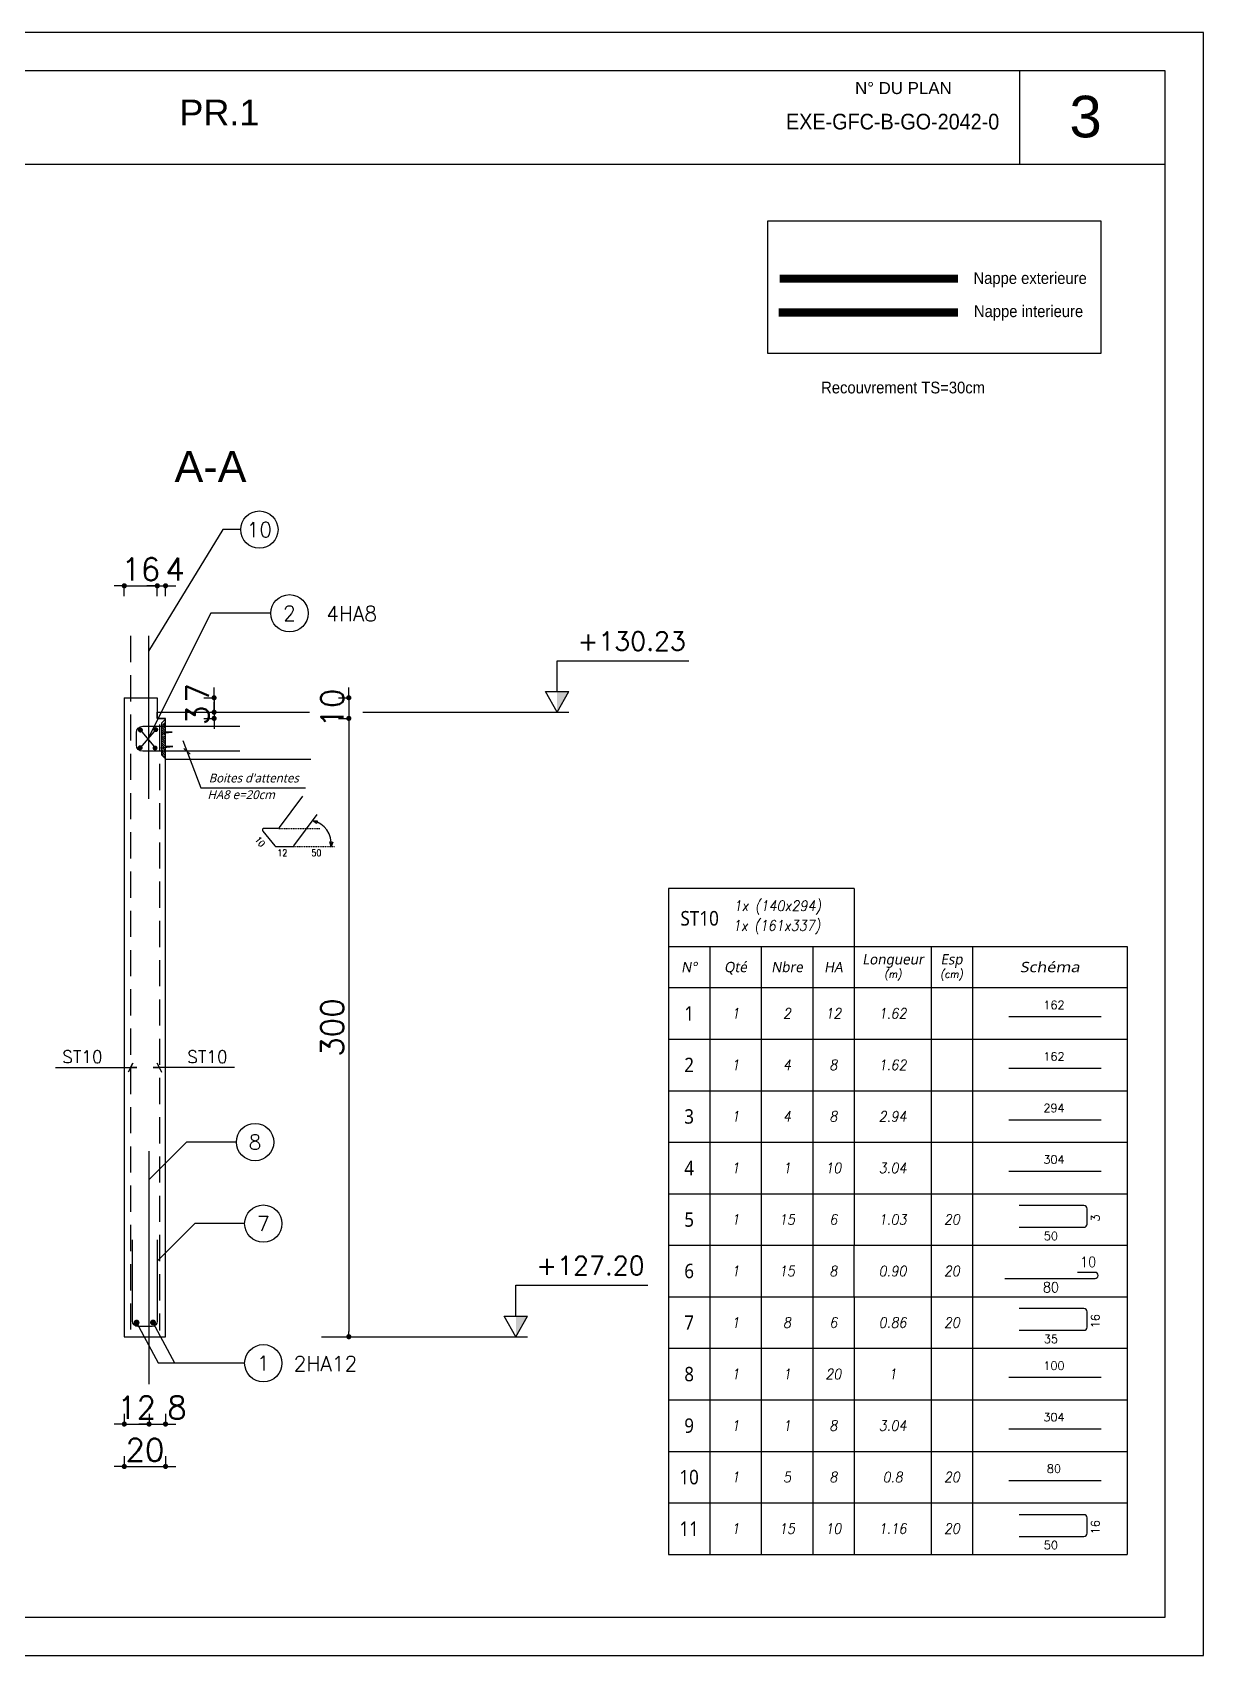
# Model space of a CAD drawing. Header units: millimetres. Extents: x -21776 to 63757, y -7870 to 8483.
# Drawn here: x 57709 to 58277, y -5309 to -4522 of the extents above; entities that cross this region are included whole.
import ezdxf
from ezdxf.enums import TextEntityAlignment as Align

# ---------------------------------------------------------------- set-up
doc = ezdxf.new("R2010")
doc.units = ezdxf.units.MM
doc.header["$PDMODE"] = 34
for name, pattern in [('CACHE', [9.525, 6.35, -3.175]), ('CACHEX2', [19.05, 12.7, -6.35]), ('HIDDEN2', [0.1875, 0.125, -0.0625])]:
    doc.linetypes.add(name, pattern=pattern)
for name, color, linetype in [('COTATION', 1, 'Continuous'), ('GO-CARTOUCHE', 7, 'Continuous'), ('GO-COTATION', 1, 'Continuous'), ('GO-FER-HA', 140, 'Continuous'), ('GO-TEXTE', 9, 'Continuous'), ('GO-TEXTE-ACIER', 3, 'Continuous'), ('GO-TEXTE-FER', 3, 'Continuous'), ('K_ENT_M_Building_PR.28', 7, 'Continuous'), ('préfa v', 2, 'Continuous'), ('STR_ACIER_BAS', 6, 'Continuous'), ('STR_TS', 22, 'Continuous'), ('STR_TXT', 102, 'Continuous'), ('STR_VOI-POT', 6, 'Continuous'), ('TEXTE-ACIER', 3, 'Continuous')]:
    doc.layers.add(name, color=color, linetype=linetype)
doc.styles.add('FIN', font='romans.shx')
doc.styles.add('GrDimensions', font='simplex.shx')
doc.styles.add('Lucida', font='')
doc.styles.get("Standard").update_dxf_attribs({"font": 'romans.shx'})
doc.styles.add('Tableau', font='romans.shx', dxfattribs={"width": 0.9, "oblique": 10})
doc.styles.add('Tableau2', font='trebuc.TTF', dxfattribs={"width": 0.9, "oblique": 10})
doc.styles.add('TEXTE', font='romans.shx')
doc.styles.add('TEXTEBA', font='ARIAL.TTF')
doc.styles.get('Lucida').set_extended_font_data('Lucida Sans', italic=True)
doc.dimstyles.new('COUPE-20', dxfattribs={"dimscale": 0.5, "dimtxt": 22, "dimasz": 5, "dimexe": 0.05, "dimexo": 0, "dimgap": 5, "dimtad": 1, "dimdsep": 46, "dimtxsty": 'Standard', "dimblk1": 'DOT', "dimblk2": 'DOT', "dimsah": 1, "dimcen": 0, "dimdle": 150, "dimclrd": 1, "dimclre": 1, "dimclrt": 7, "dimadec": 0, "dimazin": 0, "dimtfac": 1, "dimtix": 1, "dimtmove": 2, "dimatfit": 3, "dimldrblk": 'DOT', "dimfxl": 0, "dimtvp": 1, "dimtolj": 1, "dimtzin": 0, "dimarcsym": 0})

# ---------------------------------------------------------------- blocks, each defined once
blk = doc.blocks.new('_DOT')
at = {"color": 0, "linetype": 'ByBlock'}
blk.add_line((-0.5, 0), (-1, 0), dxfattribs=at)
at = {"color": 0, "linetype": 'ByBlock', "const_width": 0.5}
blk.add_lwpolyline([(-0.25, 0, 1), (0.25, 0, 1)], format="xyb", close=True, dxfattribs=at)
blk = doc.blocks.new('*D2241')
at = {"layer": 'DEFPOINTS', "color": 0}
for p in [(57753.35, -5154.35), (57773.35, -5154.35), (57773.35, -5217.3)]:
    blk.add_point(p, dxfattribs=at)
at = {"layer": 'STR_VOI-POT', "color": 1, "lineweight": -2}
for p, q in [((57753.35, -5212.3), (57753.35, -5217.32)), ((57773.35, -5212.3), (57773.35, -5217.32)), ((57750.85, -5217.3), (57748.35, -5217.3)), ((57753.35, -5217.3), (57773.35, -5217.3)), ((57775.85, -5217.3), (57778.35, -5217.3))]:
    blk.add_line(p, q, dxfattribs=at)
at = {"layer": 'STR_VOI-POT', "color": 1, "lineweight": -2, "xscale": 2.5, "yscale": 2.5, "zscale": 2.5}
blk.add_blockref('_DOT', (57753.35, -5217.3), dxfattribs=at)
at = {"layer": 'STR_VOI-POT', "color": 1, "lineweight": -2, "xscale": 2.5, "yscale": 2.5, "zscale": 2.5, "rotation": 180}
blk.add_blockref('_DOT', (57773.35, -5217.3), dxfattribs=at)
at = {"layer": 'STR_VOI-POT', "color": 7, "insert": (57763.35, -5209.3), "char_height": 11, "attachment_point": 5}
blk.add_mtext('\\A1;20', dxfattribs=at)
blk = doc.blocks.new('*D2242')
at = {"layer": 'DEFPOINTS', "color": 0}
for p in [(57769.35, -4790.01), (57753.35, -4844.35), (57769.35, -4844.35)]:
    blk.add_point(p, dxfattribs=at)
at = {"layer": 'STR_VOI-POT', "color": 1, "lineweight": -2}
for p, q in [((57750.85, -4790.01), (57748.35, -4790.01)), ((57753.35, -4795.01), (57753.35, -4789.99)), ((57753.35, -4790.01), (57769.35, -4790.01)), ((57769.35, -4795.01), (57769.35, -4789.99)), ((57771.85, -4790.01), (57774.35, -4790.01))]:
    blk.add_line(p, q, dxfattribs=at)
at = {"layer": 'STR_VOI-POT', "color": 1, "lineweight": -2, "xscale": 2.5, "yscale": 2.5, "zscale": 2.5}
blk.add_blockref('_DOT', (57753.35, -4790.01), dxfattribs=at)
at = {"layer": 'STR_VOI-POT', "color": 1, "lineweight": -2, "xscale": 2.5, "yscale": 2.5, "zscale": 2.5, "rotation": 180}
blk.add_blockref('_DOT', (57769.35, -4790.01), dxfattribs=at)
at = {"layer": 'STR_VOI-POT', "color": 7, "insert": (57761.35, -4782.01), "char_height": 11, "attachment_point": 5}
blk.add_mtext('\\A1;16', dxfattribs=at)
blk = doc.blocks.new('*D2243')
at = {"layer": 'DEFPOINTS', "color": 0}
for p in [(57769.35, -4844.35), (57773.35, -4854.35), (57862.29, -4854.35)]:
    blk.add_point(p, dxfattribs=at)
at = {"layer": 'STR_VOI-POT', "color": 1, "lineweight": -2}
for p, q in [((57862.29, -4841.85), (57862.29, -4839.35)), ((57857.29, -4844.35), (57862.31, -4844.35)), ((57862.29, -4844.35), (57862.29, -4854.35)), ((57857.29, -4854.35), (57862.31, -4854.35)), ((57862.29, -4856.85), (57862.29, -4859.35))]:
    blk.add_line(p, q, dxfattribs=at)
at = {"layer": 'STR_VOI-POT', "color": 1, "lineweight": -2, "xscale": 2.5, "yscale": 2.5, "zscale": 2.5}
for p, rotation in [((57862.29, -4844.35), 270), ((57862.29, -4854.35), 90)]:
    blk.add_blockref('_DOT', p, dxfattribs=dict(at, rotation=rotation))
at = {"layer": 'STR_VOI-POT', "color": 7, "insert": (57854.29, -4849.35), "char_height": 11, "attachment_point": 5, "rotation": 90}
blk.add_mtext('\\A1;10', dxfattribs=at)
blk = doc.blocks.new('*D2244')
at = {"layer": 'DEFPOINTS', "color": 0}
for p in [(57773.35, -4790.01), (57769.35, -4844.35), (57773.35, -4854.35)]:
    blk.add_point(p, dxfattribs=at)
at = {"layer": 'STR_VOI-POT', "color": 1, "lineweight": -2}
for p, q in [((57766.85, -4790.01), (57764.35, -4790.01)), ((57769.35, -4795.01), (57769.35, -4789.99)), ((57769.35, -4790.01), (57773.35, -4790.01)), ((57773.35, -4795.01), (57773.35, -4789.99)), ((57775.85, -4790.01), (57778.35, -4790.01))]:
    blk.add_line(p, q, dxfattribs=at)
at = {"layer": 'STR_VOI-POT', "color": 1, "lineweight": -2, "xscale": 2.5, "yscale": 2.5, "zscale": 2.5}
blk.add_blockref('_DOT', (57769.35, -4790.01), dxfattribs=at)
at = {"layer": 'STR_VOI-POT', "color": 1, "lineweight": -2, "xscale": 2.5, "yscale": 2.5, "zscale": 2.5, "rotation": 180}
blk.add_blockref('_DOT', (57773.35, -4790.01), dxfattribs=at)
at = {"layer": 'STR_VOI-POT', "color": 7, "insert": (57778, -4782.01), "char_height": 11, "attachment_point": 5}
blk.add_mtext('\\A1;4', dxfattribs=at)
blk = doc.blocks.new('*D2245')
at = {"layer": 'DEFPOINTS', "color": 0}
for p in [(57753.35, -5154.35), (57765.35, -5177.35), (57765.35, -5196.73)]:
    blk.add_point(p, dxfattribs=at)
at = {"layer": 'STR_VOI-POT', "color": 1, "lineweight": -2}
for p, q in [((57750.85, -5196.73), (57748.35, -5196.73)), ((57753.35, -5191.73), (57753.35, -5196.76)), ((57753.35, -5196.73), (57765.35, -5196.73)), ((57765.35, -5191.73), (57765.35, -5196.76)), ((57767.85, -5196.73), (57770.35, -5196.73))]:
    blk.add_line(p, q, dxfattribs=at)
at = {"layer": 'STR_VOI-POT', "color": 1, "lineweight": -2, "xscale": 2.5, "yscale": 2.5, "zscale": 2.5}
blk.add_blockref('_DOT', (57753.35, -5196.73), dxfattribs=at)
at = {"layer": 'STR_VOI-POT', "color": 1, "lineweight": -2, "xscale": 2.5, "yscale": 2.5, "zscale": 2.5, "rotation": 180}
blk.add_blockref('_DOT', (57765.35, -5196.73), dxfattribs=at)
at = {"layer": 'STR_VOI-POT', "color": 7, "insert": (57759.35, -5188.73), "char_height": 11, "attachment_point": 5}
blk.add_mtext('\\A1;12', dxfattribs=at)
blk = doc.blocks.new('*D2246')
at = {"layer": 'DEFPOINTS', "color": 0}
for p in [(57773.35, -5154.35), (57765.35, -5177.35), (57773.35, -5196.73)]:
    blk.add_point(p, dxfattribs=at)
at = {"layer": 'STR_VOI-POT', "color": 1, "lineweight": -2}
for p, q in [((57762.85, -5196.73), (57760.35, -5196.73)), ((57765.35, -5191.73), (57765.35, -5196.76)), ((57765.35, -5196.73), (57773.35, -5196.73)), ((57773.35, -5191.73), (57773.35, -5196.76)), ((57775.85, -5196.73), (57778.35, -5196.73))]:
    blk.add_line(p, q, dxfattribs=at)
at = {"layer": 'STR_VOI-POT', "color": 1, "lineweight": -2, "xscale": 2.5, "yscale": 2.5, "zscale": 2.5}
blk.add_blockref('_DOT', (57765.35, -5196.73), dxfattribs=at)
at = {"layer": 'STR_VOI-POT', "color": 1, "lineweight": -2, "xscale": 2.5, "yscale": 2.5, "zscale": 2.5, "rotation": 180}
blk.add_blockref('_DOT', (57773.35, -5196.73), dxfattribs=at)
at = {"layer": 'STR_VOI-POT', "color": 7, "insert": (57778.96, -5188.73), "char_height": 11, "attachment_point": 5}
blk.add_mtext('\\A1;8', dxfattribs=at)
blk = doc.blocks.new('*D2250')
at = {"layer": 'DEFPOINTS', "color": 0}
for p in [(57773.35, -4854.35), (57773.35, -5154.35), (57862.29, -5154.35)]:
    blk.add_point(p, dxfattribs=at)
at = {"layer": 'STR_VOI-POT', "color": 1, "lineweight": -2}
for p, q in [((57857.29, -4854.35), (57862.31, -4854.35)), ((57862.29, -4856.85), (57862.29, -5151.85)), ((57857.29, -5154.35), (57862.31, -5154.35))]:
    blk.add_line(p, q, dxfattribs=at)
at = {"layer": 'STR_VOI-POT', "color": 1, "lineweight": -2, "xscale": 2.5, "yscale": 2.5, "zscale": 2.5}
for p, rotation in [((57862.29, -4854.35), 90), ((57862.29, -5154.35), 270)]:
    blk.add_blockref('_DOT', p, dxfattribs=dict(at, rotation=rotation))
at = {"layer": 'STR_VOI-POT', "color": 7, "insert": (57854.29, -5004.35), "char_height": 11, "attachment_point": 5, "rotation": 90}
blk.add_mtext('\\A1;300', dxfattribs=at)
blk = doc.blocks.new('staboxdetail')
at = {"layer": 'GO-TEXTE-FER'}
blk.add_lwpolyline([(-8.57, 15.58), (-19.76, 0.33, -0.238859), (-20.41, 0), (-27.16, 0, 0.630281), (-27.79, -1.3), (-21.96, -8.52, 0.226783), (-21.34, -8.82), (-13.3, -8.82, 0.238859), (-12.65, -8.49), (-1.46, 6.77)], format="xyb", dxfattribs=at)
at = {"layer": 'GO-TEXTE-FER', "color": 1, "flags": 128}
for points in [[(-3.64, 3.75), (-1.35, 3.64), (-1.75, 2.31), (-3.64, 3.75)], [(5.34, -8.85), (4.78, -6.62), (6.18, -6.63), (5.34, -8.85)]]:
    blk.add_lwpolyline(points, dxfattribs=at)
at = {"layer": 'GO-TEXTE-FER', "color": 1}
blk.add_arc((-6, -7.43), 11.43, 352.85098, 78.09196, dxfattribs=at)
at = {"layer": 'TEXTE-ACIER', "color": 1, "linetype": 'HIDDEN2', "ltscale": 0.025}
for p, q in [((-20, 0), (0, 0)), ((-12.89, -8.82), (7.11, -8.82))]:
    blk.add_line(p, q, dxfattribs=at)
at = {"layer": 'GO-TEXTE-FER', "color": 1, "style": 'TEXTE', "width": 0.9}
blk.add_text('10', height=3.15, rotation=309.81851, dxfattribs=at).set_placement((-31.88, -5.6))
for s, p in [('12', (-20.75, -13.49)), ('50', (-4.19, -13.49))]:
    blk.add_text(s, height=3.15, dxfattribs=at).set_placement(p)
blk = doc.blocks.new('Désignation')
at = {"layer": 'GO-TEXTE-FER'}
for p, q in [((0, 0.8), (8.9, 0.8)), ((0, 0.8), (0, 0)), ((0.8, 0.8), (0.8, 0)), ((1.8, 0.8), (1.8, 0)), ((2.8, 0.8), (2.8, 0)), ((3.6, 0.8), (3.6, 0)), ((5.1, 0.8), (5.1, 0)), ((5.9, 0.8), (5.9, 0)), ((8.9, 0.8), (8.9, 0)), ((0, 0), (8.9, 0))]:
    blk.add_line(p, q, dxfattribs=at)
at = {"layer": 'GO-TEXTE-FER', "style": 'Tableau2', "oblique": 10}
for s, p in [('Longueur', (4.356, 0.55)), ('Esp', (5.494, 0.55)), ('N°', (0.4, 0.4)), ('Qté', (1.3, 0.4)), ('Nbre', (2.3, 0.4)), ('HA', (3.2, 0.4))]:
    blk.add_text(s, height=0.2, dxfattribs=at).set_placement(p, align=Align.MIDDLE_CENTER)
at = {"layer": 'GO-TEXTE-FER', "color": 7, "style": 'Tableau', "oblique": 10, "width": 0.9}
for s, p in [('(m)', (4.356, 0.265)), ('(cm)', (5.494, 0.265))]:
    blk.add_text(s, height=0.15, dxfattribs=at).set_placement(p, align=Align.MIDDLE_CENTER)
at = {"layer": 'GO-TEXTE-FER', "style": 'Tableau2', "oblique": 10, "width": 1.2}
blk.add_text('Schéma', height=0.2, dxfattribs=at).set_placement((7.4, 0.4), align=Align.MIDDLE_CENTER)
blk = doc.blocks.new('Barre libre')
at = {"layer": 'GO-TEXTE-FER'}
for p, q in [((0, 0), (0, -1)), ((0, 0), (8.9, 0)), ((0.8, 0), (0.8, -1)), ((1.8, 0), (1.8, -1)), ((2.8, 0), (2.8, -1)), ((3.6, 0), (3.6, -1)), ((5.1, 0), (5.1, -1)), ((5.9, 0), (5.9, -1)), ((8.9, 0), (8.9, -1)), ((0, -1), (8.9, -1))]:
    blk.add_line(p, q, dxfattribs=at)
at = {"layer": 'GO-TEXTE-FER', "color": 1}
blk.add_line((6.603, -0.563), (8.394, -0.563), dxfattribs=at)
at = {"layer": 'GO-TEXTE-FER', "color": 1, "style": 'Tableau'}
blk.add_attdef('Longueur', text='', height=0.16, dxfattribs=at).set_placement((7.481, -0.336), align=Align.MIDDLE_CENTER)
at = {"layer": 'GO-TEXTE-FER', "style": 'Tableau2', "width": 0.9}
blk.add_attdef('NUMERO', text='', height=0.28, dxfattribs=at).set_placement((0.4, -0.5), align=Align.MIDDLE_CENTER)
at = {"layer": 'GO-TEXTE-FER', "style": 'Tableau', "oblique": 10, "width": 0.9}
for tag, p in [('QUANTITE', (1.3, -0.5)), ('NOMBRE', (2.3, -0.5)), ('NUANCE', (3.2, -0.5)), ('LONGUEUR', (4.35, -0.5)), ('ESPACEMENTS', (5.5, -0.5))]:
    blk.add_attdef(tag, text='', height=0.2, dxfattribs=at).set_placement(p, align=Align.MIDDLE_CENTER)
blk = doc.blocks.new('U')
at = {"layer": 'GO-TEXTE-FER'}
for p, q in [((0, 0), (0, -1)), ((0, 0), (8.9, 0)), ((0.8, 0), (0.8, -1)), ((1.8, 0), (1.8, -1)), ((2.8, 0), (2.8, -1)), ((3.6, 0), (3.6, -1)), ((5.1, 0), (5.1, -1)), ((5.9, 0), (5.9, -1)), ((8.9, 0), (8.9, -1)), ((0, -1), (8.9, -1))]:
    blk.add_line(p, q, dxfattribs=at)
at = {"layer": 'GO-TEXTE-FER', "color": 1}
blk.add_lwpolyline([(6.803, -0.65), (8.063, -0.65, 0.414214), (8.123, -0.59), (8.123, -0.29, 0.414214), (8.063, -0.23), (6.803, -0.23)], format="xyb", dxfattribs=at)
at = {"layer": 'GO-TEXTE-FER', "color": 1, "style": 'Tableau'}
blk.add_attdef('Largeur', text='', height=0.16, rotation=90, dxfattribs=at).set_placement((8.284, -0.472), align=Align.MIDDLE_CENTER)
at = {"layer": 'GO-TEXTE-FER', "style": 'Tableau2', "width": 0.9}
blk.add_attdef('NUMERO', text='', height=0.28, dxfattribs=at).set_placement((0.4, -0.5), align=Align.MIDDLE_CENTER)
at = {"layer": 'GO-TEXTE-FER', "style": 'Tableau', "oblique": 10, "width": 0.9}
for tag, p in [('QUANTITE', (1.3, -0.5)), ('NOMBRE', (2.3, -0.5)), ('NUANCE', (3.2, -0.5)), ('LONGUEUR', (4.35, -0.5)), ('ESPACEMENTS', (5.5, -0.5))]:
    blk.add_attdef(tag, text='', height=0.2, dxfattribs=at).set_placement(p, align=Align.MIDDLE_CENTER)
at = {"layer": 'GO-TEXTE-FER', "color": 1, "style": 'Tableau'}
blk.add_attdef('Longueur', text='', height=0.16, dxfattribs=at).set_placement((7.422, -0.819), align=Align.MIDDLE_CENTER)
blk = doc.blocks.new('Spécial')
at = {"layer": 'GO-TEXTE-FER'}
for p, q in [((0, 0), (0, -1)), ((0, 0), (8.9, 0)), ((0.8, 0), (0.8, -1)), ((1.8, 0), (1.8, -1)), ((2.8, 0), (2.8, -1)), ((3.6, 0), (3.6, -1)), ((5.1, 0), (5.1, -1)), ((5.9, 0), (5.9, -1)), ((8.9, 0), (8.9, -1)), ((0, -1), (8.9, -1))]:
    blk.add_line(p, q, dxfattribs=at)
at = {"layer": 'GO-TEXTE-FER', "style": 'Tableau2', "width": 0.9}
blk.add_attdef('NUMERO', text='', height=0.28, dxfattribs=at).set_placement((0.4, -0.5), align=Align.MIDDLE_CENTER)
at = {"layer": 'GO-TEXTE-FER', "style": 'Tableau', "oblique": 10, "width": 0.9}
for tag, p in [('QUANTITE', (1.3, -0.5)), ('NOMBRE', (2.3, -0.5)), ('NUANCE', (3.2, -0.5)), ('LONGUEUR', (4.35, -0.5)), ('ESPACEMENTS', (5.5, -0.5))]:
    blk.add_attdef(tag, text='', height=0.2, dxfattribs=at).set_placement(p, align=Align.MIDDLE_CENTER)
blk = doc.blocks.new('*D2255')
at = {"layer": 'COTATION', "color": 1, "lineweight": -2}
for p, q in [((57796.92, -4841.85), (57796.92, -4839.35)), ((57791.92, -4844.35), (57796.95, -4844.35)), ((57796.92, -4844.35), (57796.92, -4851.35)), ((57791.92, -4851.35), (57796.95, -4851.35)), ((57796.92, -4853.85), (57796.92, -4856.35))]:
    blk.add_line(p, q, dxfattribs=at)
at = {"layer": 'DEFPOINTS', "color": 0}
for p in [(57769.35, -4844.35), (57769.35, -4851.35), (57796.92, -4851.35)]:
    blk.add_point(p, dxfattribs=at)
at = {"layer": 'COTATION', "color": 1, "lineweight": -2, "xscale": 2.5, "yscale": 2.5, "zscale": 2.5}
for p, rotation in [((57796.92, -4844.35), 270), ((57796.92, -4851.35), 90)]:
    blk.add_blockref('_DOT', p, dxfattribs=dict(at, rotation=rotation))
at = {"layer": 'COTATION', "color": 7, "insert": (57788.92, -4842.05), "char_height": 11, "attachment_point": 5, "rotation": 90}
blk.add_mtext('\\A1;7', dxfattribs=at)
blk = doc.blocks.new('*D2256')
at = {"layer": 'COTATION', "color": 1, "lineweight": -2}
for p, q in [((57796.92, -4848.85), (57796.92, -4846.35)), ((57791.92, -4851.35), (57796.95, -4851.35)), ((57791.92, -4854.35), (57796.95, -4854.35)), ((57796.92, -4851.35), (57796.92, -4854.35)), ((57796.92, -4856.85), (57796.92, -4859.35))]:
    blk.add_line(p, q, dxfattribs=at)
at = {"layer": 'DEFPOINTS', "color": 0}
for p in [(57769.35, -4851.35), (57773.35, -4854.35), (57796.92, -4854.35)]:
    blk.add_point(p, dxfattribs=at)
at = {"layer": 'COTATION', "color": 1, "lineweight": -2, "xscale": 2.5, "yscale": 2.5, "zscale": 2.5}
for p, rotation in [((57796.92, -4851.35), 270), ((57796.92, -4854.35), 90)]:
    blk.add_blockref('_DOT', p, dxfattribs=dict(at, rotation=rotation))
at = {"layer": 'COTATION', "color": 7, "insert": (57788.92, -4852.85), "char_height": 11, "attachment_point": 5, "rotation": 90}
blk.add_mtext('\\A1;3', dxfattribs=at)
blk = doc.blocks.new('World Level Arrow 5_i')
at = {"color": 7, "linetype": 'Continuous', "lineweight": -3, "extrusion": (0, -1.22461e-16, -1)}
for p, q in [((0, 9.433), (0, -0.567)), ((-1, 0.567), (-1, -0.567)), ((0, 0), (-1, 0.567)), ((0, 0), (-1, -0.567))]:
    blk.add_line(p, q, dxfattribs=at)
blk.add_solid([(1, -0.567), (0, 0), (0.997, 0)], dxfattribs=at)

msp = doc.modelspace()

# ---------------------------------------------------------------- hatches: boundary and pattern name
at = {"layer": 'GO-FER-HA'}
h = msp.add_hatch(dxfattribs=at)
h.set_pattern_fill('ANSI31', color=9, scale=6.075, angle=-450, style=0)
h.set_pattern_definition([(135, (453668.0871, -59857.009), (-0.536959212, -0.536959212), [])])
h.paths.add_polyline_path([(57773.34913, -4855.79828), (57771.32413, -4857.82328), (57771.32413, -4859.44912), (57773.34913, -4859.44912)])
h.paths.add_polyline_path([(57773.34913, -4859.44912), (57771.32413, -4859.44912), (57771.32413, -4862.60203), (57773.34913, -4862.40186)])
h.paths.add_polyline_path([(57773.34913, -4862.93589), (57771.32413, -4862.61902), (57771.32413, -4872.38143), (57773.34913, -4872.17177)])
h.paths.add_polyline_path([(57771.78651, -4872.46065), (57773.34913, -4874.02328), (57773.34913, -4872.5999)])

# ---------------------------------------------------------------- linework, layer by layer
msp.add_lwpolyline([(58065.59904, -4613.01413), (58227.14278, -4613.01413), (58227.14278, -4677.29951), (58065.59904, -4677.29951)], close=True)
at = {"layer": 'COTATION'}
for p, q in [((57768.60442, -4859.79729), (57761.04824, -4868.58888)), ((57761.18927, -4860.02273), (57768.2661, -4868.7016))]:
    msp.add_line(p, q, dxfattribs=at)
for points in [[(57824.4369, -4803.35587), (57795.32806, -4803.35587), (57764.82633, -4864.19309)], [(57719.91955, -5023.80916), (57759.34913, -5023.80916), (57756.34913, -5023.80916), (57757.47045, -5021.68784), (57755.22781, -5025.93048)], [(57806.77872, -5023.80916), (57767.34913, -5023.80916), (57770.34913, -5023.80916), (57769.22781, -5021.68784), (57771.47045, -5025.93048)], [(57759.29058, -5147.51079), (57769.73468, -5167.06277), (57803.75177, -5167.06277)], [(57767.2403, -5147.51079), (57777.68439, -5167.06277), (57811.70148, -5167.06277)]]:
    msp.add_lwpolyline(points, dxfattribs=at)
at = {"layer": 'GO-CARTOUCHE', "color": 2, "ltscale": 3}
msp.add_line((57782.24189, -4868.9083), (57785.27702, -4871.65042), dxfattribs=at)
at = {"layer": 'GO-CARTOUCHE', "color": 3}
for p, q in [((58017.4273, -4936.81128), (58017.4273, -4964.98629)), ((58107.47912, -4936.81128), (58107.47912, -4964.98629)), ((58107.47912, -4936.81128), (58107.47912, -4964.98629))]:
    msp.add_line(p, q, dxfattribs=at)
at = {"layer": 'GO-CARTOUCHE', "linetype": 'Continuous'}
for points in [[(58277.02605, -5309.04286), (58277.02605, -4521.54286), (57163.3897, -4521.54286), (57163.3897, -5309.04286)], [(58258.4673, -5290.48411), (58258.4673, -4540.10161), (57181.94845, -4540.10161), (57181.94845, -5290.48411)]]:
    msp.add_lwpolyline(points, close=True, dxfattribs=at)
at = {"layer": 'GO-CARTOUCHE', "color": 2, "ltscale": 3}
msp.add_lwpolyline([(57781.79416, -4865.07282), (57790.46651, -4888.04792), (57841.29097, -4888.04792)], dxfattribs=at)
at = {"layer": 'GO-CARTOUCHE', "color": 3}
msp.add_lwpolyline([(58107.47912, -4936.81128), (58017.4273, -4936.81128)], dxfattribs=at)
at = {"layer": 'GO-COTATION'}
for points in [[(57809.81568, -4762.76848), (57801.10688, -4762.76848), (57765.07638, -4821.75077)], [(57807.74456, -5059.92713), (57783.54834, -5059.92713), (57765.34913, -5078.12634)], [(57811.74456, -5099.48775), (57787.54834, -5099.48775), (57769.34913, -5117.68696)]]:
    msp.add_lwpolyline(points, dxfattribs=at)
msp.add_lwpolyline([(58180.55292, -5126.14052), (58224.364, -5126.14052, 0.414213562), (58225.864, -5124.64052), (58225.864, -5124.64052, 0.414213562), (58224.364, -5123.14052), (58215.864, -5123.14052)], format="xyb", dxfattribs=at)
at = {"layer": 'GO-FER-HA', "color": 1}
msp.add_line((57773.34913, -4868.8355), (57773.34913, -4858.16648), dxfattribs=at)
msp.add_lwpolyline([(57809.35714, -4870.27936), (57773.91964, -4870.27936), (57762.28168, -4870.27936, -0.414213562), (57759.24418, -4867.24186), (57759.24418, -4861.16686, -0.414213562), (57762.28168, -4858.12936), (57809.35714, -4858.12936)], format="xyb", dxfattribs=at)
at = {"layer": 'GO-FER-HA', "color": 6, "linetype": 'Continuous', "const_width": 1.2}
for points in [[(57761.18927, -4859.42273, 1), (57761.18927, -4860.62273, 1)], [(57768.60442, -4859.19729, 1), (57768.60442, -4860.39729, 1)], [(57761.04824, -4867.98888, 1), (57761.04824, -4869.18888, 1)], [(57768.2661, -4868.1016, 1), (57768.2661, -4869.3016, 1)]]:
    msp.add_lwpolyline(points, format="xyb", close=True, dxfattribs=at)
at = {"layer": 'GO-FER-HA', "color": 1}
msp.add_lwpolyline([(57771.32413, -4871.99828), (57773.34913, -4874.02328), (57773.34913, -4854.67803), (57771.32413, -4856.70303)], close=True, dxfattribs=at)
msp.add_lwpolyline([(57773.34913, -4868.78077), (57771.12678, -4868.58273), (57776.81668, -4867.99362), (57773.34913, -4867.99362), (57773.34913, -4861.81564), (57771.25759, -4861.48836), (57776.55508, -4860.96471), (57773.34913, -4860.96471)], dxfattribs=at)
at = {"layer": 'GO-TEXTE', "color": 7}
for points in [[(58187.72319, -4540.10161), (58187.72319, -4585.54823)], [(58258.4673, -4585.54823), (57181.94845, -4585.54823)]]:
    msp.add_lwpolyline(points, dxfattribs=at)
at = {"layer": 'GO-TEXTE-ACIER'}
for centre in [(57818.87244, -4762.76848), (57833.49367, -4803.35587), (57816.80132, -5059.92713), (57820.80132, -5099.48775), (57820.80132, -5167.21408)]:
    msp.add_circle(centre, 9.05676, dxfattribs=at)
at = {"layer": 'K_ENT_M_Building_PR.28', "color": 120, "linetype": 'Continuous', "lineweight": -3}
for p, q in [((57963.35452, -4841.35065), (57963.35452, -4826.35065)), ((57963.35452, -4826.35065), (57968.35452, -4826.35065)), ((57963.35452, -4841.35065), (57963.35452, -4826.35065)), ((57963.35452, -4826.35065), (57968.35452, -4826.35065)), ((57968.35452, -4826.35065), (58027.35452, -4826.35065)), ((57968.35452, -4826.35065), (58027.35452, -4826.35065)), ((57943.35194, -5144.35165), (57943.35194, -5129.35165)), ((57943.35194, -5129.35165), (57948.35194, -5129.35165)), ((57943.35194, -5144.35165), (57943.35194, -5129.35165)), ((57943.35194, -5129.35165), (57948.35194, -5129.35165)), ((57948.35194, -5129.35165), (58007.35194, -5129.35165)), ((57948.35194, -5129.35165), (58007.35194, -5129.35165))]:
    msp.add_line(p, q, dxfattribs=at)
at = {"layer": 'préfa v'}
for points in [[(57753.34913, -4844.35065), (57753.34913, -5154.35165), (57773.34913, -5154.35165), (57773.34913, -4854.35065)], [(57753.34913, -4844.35065), (57769.34913, -4844.35065), (57769.34913, -4854.35065), (57773.34913, -4854.35065)], [(57843.83394, -4874.35065), (57773.34913, -4874.35065), (57773.34913, -4854.35065), (57769.34913, -4854.35065), (57769.34913, -4851.35065), (57843.23883, -4851.35065)]]:
    msp.add_lwpolyline(points, dxfattribs=at)
at = {"layer": 'STR_TS', "linetype": 'CACHE', "ltscale": 2, "const_width": 4}
msp.add_lwpolyline([(58157.95284, -4641.00853), (58071.39496, -4641.00853)], dxfattribs=at)
at = {"layer": 'STR_TS', "const_width": 4}
msp.add_lwpolyline([(58157.95284, -4657.46349), (58070.83349, -4657.46349)], dxfattribs=at)
at = {"layer": 'STR_VOI-POT', "color": 1, "linetype": 'CACHEX2'}
for points in [[(57756.34913, -4814.35065), (57756.34913, -5151.35165)], [(57770.34913, -4857.35065), (57770.34913, -5151.35165)]]:
    msp.add_lwpolyline(points, dxfattribs=at)
at = {"layer": 'STR_VOI-POT'}
for points in [[(57765.07638, -4814.35065), (57765.07638, -4893.35065)], [(57765.34913, -5177.35165), (57765.34913, -5064.35165)]]:
    msp.add_lwpolyline(points, dxfattribs=at)
msp.add_lwpolyline([(57769.34913, -5107.35165), (57769.34913, -5146.85165, -0.414213562), (57766.84913, -5149.35165), (57759.84913, -5149.35165, -0.414213562), (57757.34913, -5146.85165), (57757.34913, -5107.35165)], format="xyb", dxfattribs=at)
at = {"layer": 'STR_VOI-POT', "const_width": 1.44}
for points in [[(57760.01058, -5147.51079, -1), (57758.57058, -5147.51079, -1)], [(57768.00585, -5147.45059, -1), (57766.56585, -5147.45059, -1)]]:
    msp.add_lwpolyline(points, format="xyb", close=True, dxfattribs=at)

# ---------------------------------------------------------------- block references
at = {"layer": 'GO-FER-HA', "xscale": 25, "yscale": 25, "zscale": 25}
msp.add_blockref('Désignation', (58017.4273, -4984.98629), dxfattribs=at)
at = {"layer": 'GO-TEXTE-FER'}
for name, p, xscale, yscale, zscale, values in [('Barre libre', (58017.4273, -4984.98629), 25, 25, 25, {'NUMERO': '1', 'QUANTITE': '1', 'NOMBRE': '2', 'NUANCE': '12', 'Longueur': '162', 'LONGUEUR': '1.62'}), ('Barre libre', (58017.4273, -5009.98629), 25, 25, 25, {'NUMERO': '2', 'QUANTITE': '1', 'NOMBRE': '4', 'NUANCE': '8', 'Longueur': '162', 'LONGUEUR': '1.62'}), ('Barre libre', (58017.4273, -5034.98629), 25, 25, 25, {'NUMERO': '3', 'QUANTITE': '1', 'NOMBRE': '4', 'NUANCE': '8', 'Longueur': '294', 'LONGUEUR': '2.94'}), ('Barre libre', (58017.4273, -5059.98629), 25, 25, 25, {'NUMERO': '4', 'QUANTITE': '1', 'NOMBRE': '1', 'NUANCE': '10', 'Longueur': '304', 'LONGUEUR': '3.04'}), ('U', (58017.4273, -5084.98629), 25, 25, 25, {'NUMERO': '5', 'QUANTITE': '1', 'NOMBRE': '15', 'NUANCE': '6', 'Longueur': '50', 'Largeur': '3', 'LONGUEUR': '1.03', 'ESPACEMENTS': '20'}), ('Spécial', (58017.4273, -5109.98629), 24.99585865563859, 24.99585865563859, 24.9958586556, {'NUMERO': '6', 'QUANTITE': '1', 'NOMBRE': '15', 'NUANCE': '8', 'LONGUEUR': '0.90', 'ESPACEMENTS': '20'}), ('U', (58017.4273, -5134.98215), 25, 25, 25, {'NUMERO': '7', 'QUANTITE': '1', 'NOMBRE': '8', 'NUANCE': '6', 'Longueur': '35', 'Largeur': '16', 'LONGUEUR': '0.86', 'ESPACEMENTS': '20'}), ('Barre libre', (58017.4273, -5159.98215), 25, 25, 25, {'NUMERO': '8', 'QUANTITE': '1', 'NOMBRE': '1', 'NUANCE': '20', 'Longueur': '100', 'LONGUEUR': '1'}), ('Barre libre', (58017.4273, -5184.98215), 25, 25, 25, {'NUMERO': '9', 'QUANTITE': '1', 'NOMBRE': '1', 'NUANCE': '8', 'Longueur': '304', 'LONGUEUR': '3.04'}), ('Barre libre', (58017.4273, -5209.98215), 25, 25, 25, {'NUMERO': '10', 'QUANTITE': '1', 'NOMBRE': '5', 'NUANCE': '8', 'Longueur': '80', 'LONGUEUR': '0.8', 'ESPACEMENTS': '20'}), ('U', (58017.4273, -5234.98215), 25, 25, 25, {'NUMERO': '11', 'QUANTITE': '1', 'NOMBRE': '15', 'NUANCE': '10', 'Longueur': '50', 'Largeur': '16', 'LONGUEUR': '1.16', 'ESPACEMENTS': '20'})]:
    msp.add_blockref(name, p, dxfattribs=dict(at, xscale=xscale, yscale=yscale, zscale=zscale)).add_auto_attribs(values)
at = {"layer": 'K_ENT_M_Building_PR.28', "color": 120, "linetype": 'Continuous', "lineweight": -3, "xscale": -10, "yscale": 10, "zscale": 10, "rotation": 90}
for p in [(57963.35452, -4851.35065), (57963.35452, -4851.35065), (57943.35194, -5154.35165), (57943.35194, -5154.35165)]:
    msp.add_blockref('World Level Arrow 5_i', p, dxfattribs=at)
at = {"layer": 'STR_VOI-POT'}
msp.add_blockref('staboxdetail', (57848.32137, -4907.69472), dxfattribs=at)

# ---------------------------------------------------------------- texts
at = {"layer": 'GO-CARTOUCHE', "color": 2, "style": 'TEXTEBA'}
msp.add_text('3', height=20.19864, dxfattribs=at).set_placement((58211.94302, -4572.44975))
at = {"layer": 'GO-CARTOUCHE', "color": 2, "style": 'TEXTEBA', "width": 0.9}
for s, height, p in [('EXE-GFC-B-GO-2042-0', 7.6363636, (58126.16673, -4568.61641)), ('Nappe exterieure', 5.7024, (58192.89051, -4643.5624)), ('Nappe interieure', 5.7024, (58192.12209, -4659.65317)), ('Recouvrement TS=30cm', 5.7024, (58131.22658, -4696.66764))]:
    msp.add_text(s, height=height, dxfattribs=at).set_placement(p, align=Align.CENTER)
at = {"layer": 'GO-TEXTE', "style": 'TEXTEBA'}
msp.add_text('N° DU PLAN', height=5.856446, dxfattribs=at).set_placement((58131.39022, -4551.44419), align=Align.CENTER)
at = {"layer": 'GO-TEXTE', "color": 2, "style": 'TEXTEBA'}
msp.add_text('PR.1', height=12.497088, dxfattribs=at).set_placement((57780.09475, -4566.645))
at = {"layer": 'GO-TEXTE', "linetype": 'Continuous', "style": 'Lucida'}
for s, p in [("Boites d'attentes", (57794.29897, -4885.42657)), ('HA8 e=20cm', (57793.65286, -4893.5045))]:
    msp.add_text(s, height=4.256, rotation=359.99820245, dxfattribs=at).set_placement(p)
at = {"layer": 'GO-TEXTE-ACIER', "style": 'TEXTE'}
for s, p in [('10', (57818.87244, -4762.76848)), ('2', (57833.49367, -4803.35587)), ('4HA8', (57863.62348, -4803.54496)), ('8', (57816.80132, -5059.92713)), ('7', (57820.80132, -5099.48775)), ('1', (57820.80132, -5167.21408)), ('2HA12', (57850.93114, -5167.40317))]:
    msp.add_text(s, height=7.2, dxfattribs=at).set_placement(p, align=Align.MIDDLE_CENTER)
at = {"layer": 'GO-TEXTE-FER', "style": 'Tableau', "oblique": 10, "width": 0.9}
for s, p in [('1x (140x294)', (58049.01642, -4947.77229)), ('1x (161x337)', (58048.64389, -4957.36325))]:
    msp.add_text(s, height=5.0561798, dxfattribs=at).set_placement(p)
at = {"layer": 'GO-TEXTE-FER', "color": 1, "style": 'TEXTE', "width": 0.9}
for s, p in [('10', (58217.20774, -5120.54716)), ('80', (58199.12681, -5132.85063))]:
    msp.add_text(s, height=5, dxfattribs=at).set_placement(p)
at = {"layer": 'GO-TEXTE-FER', "style": 'Tableau2', "width": 0.9}
msp.add_attdef('ST10', text='1', height=7.07865, dxfattribs=at).set_placement((58032.52691, -4951.3362), align=Align.MIDDLE_CENTER)
at = {"layer": 'K_ENT_M_Building_PR.28', "color": 0, "linetype": 'Continuous', "lineweight": -3, "char_height": 9, "attachment_point": 7, "style": 'GrDimensions'}
for s, insert in [('\\A1;+130.23', (57973.35452, -4821.35065)), ('\\A1;+127.20', (57953.35194, -5124.35165))]:
    msp.add_mtext(s, dxfattribs=dict(at, insert=insert))
at = {"layer": 'STR_ACIER_BAS', "style": 'TEXTEBA'}
msp.add_text('A-A', height=15, dxfattribs=at).set_placement((57777.71018, -4739.66568))
at = {"layer": 'STR_TXT', "style": 'FIN'}
for p in [(57733.03906, -5021.5363), (57793.65921, -5021.5363)]:
    msp.add_text('ST10', height=6, dxfattribs=at).set_placement(p, align=Align.CENTER)

# ---------------------------------------------------------------- dimensions: what is measured, and where the dimension line sits
at = {"layer": 'COTATION'}
dim = msp.add_linear_dim(base=(57796.92295, -4851.35065), p1=(57769.34913, -4844.35065), p2=(57769.34913, -4851.35065), angle=90, dimstyle='COUPE-20', dxfattribs=at)
dim.commit()
dim.dimension.update_dxf_attribs({"geometry": '*D2255', "text_midpoint": (57788.92295, -4842.04792), "dimtype": 160})
dim = msp.add_linear_dim(base=(57796.92295, -4854.35065), p1=(57769.34913, -4851.35065), p2=(57773.34913, -4854.35065), angle=90, dimstyle='COUPE-20', dxfattribs=at)
dim.commit()
dim.dimension.update_dxf_attribs({"geometry": '*D2256', "text_midpoint": (57788.92295, -4852.85065)})
at = {"layer": 'STR_VOI-POT'}
for base, p1, p2, picture, middle in [((57769.34913, -4790.01281), (57753.34913, -4844.35065), (57769.34913, -4844.35065), '*D2242', (57761.34913, -4782.01281)), ((57773.34913, -5217.2977), (57753.34913, -5154.35165), (57773.34913, -5154.35165), '*D2241', (57763.34913, -5209.2977)), ((57765.34913, -5196.73319), (57753.34913, -5154.35165), (57765.34913, -5177.35165), '*D2245', (57759.34913, -5188.73319))]:
    dim = msp.add_linear_dim(base=base, p1=p1, p2=p2, dimstyle='COUPE-20', dxfattribs=at)
    dim.commit()
    dim.dimension.update_dxf_attribs({"geometry": picture, "text_midpoint": middle})
for base, p1, p2, picture, middle in [((57773.34913, -4790.01281), (57769.34913, -4844.35065), (57773.34913, -4854.35065), '*D2244', (57777.99771, -4782.01281)), ((57773.34913, -5196.73319), (57765.34913, -5177.35165), (57773.34913, -5154.35165), '*D2246', (57778.96206, -5188.73319))]:
    dim = msp.add_linear_dim(base=base, p1=p1, p2=p2, dimstyle='COUPE-20', dxfattribs=at)
    dim.commit()
    dim.dimension.update_dxf_attribs({"geometry": picture, "text_midpoint": middle, "dimtype": 160})
for base, p1, p2, picture, middle in [((57862.28523, -4854.35065), (57769.34913, -4844.35065), (57773.34913, -4854.35065), '*D2243', (57854.28523, -4849.35065)), ((57862.28523, -5154.35165), (57773.34913, -4854.35065), (57773.34913, -5154.35165), '*D2250', (57854.28523, -5004.35115))]:
    dim = msp.add_linear_dim(base=base, p1=p1, p2=p2, angle=90, dimstyle='COUPE-20', dxfattribs=at)
    dim.commit()
    dim.dimension.update_dxf_attribs({"geometry": picture, "text_midpoint": middle})

doc.saveas('drawing.dxf')
